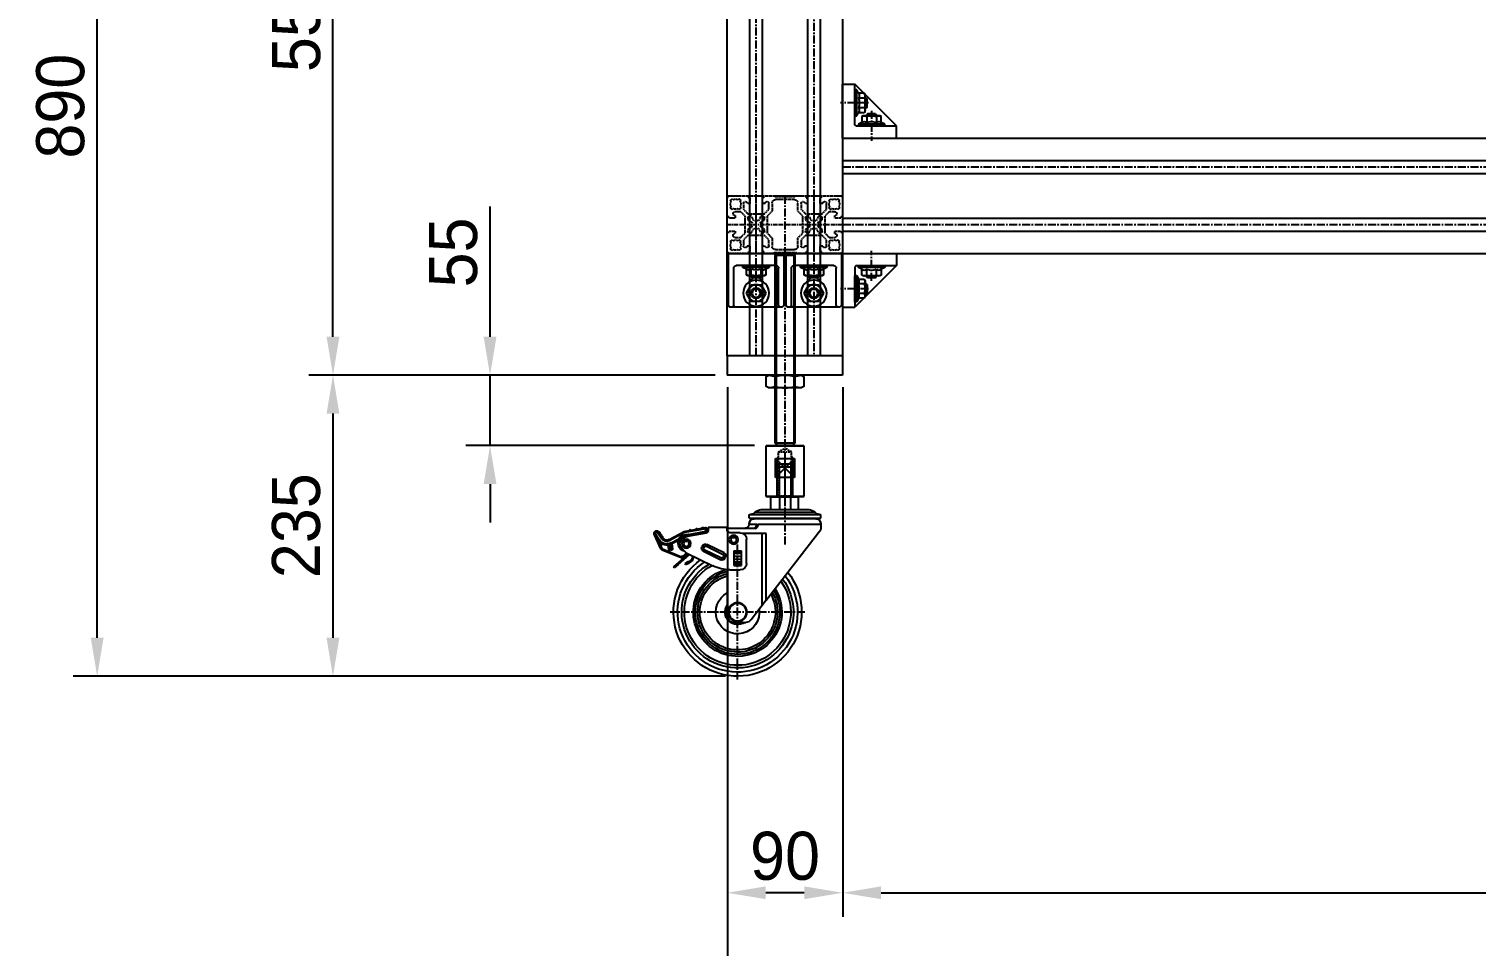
# Model space of a CAD drawing. Header units: inches. Extents: x 0 to 77285, y -118 to 40065.
# Drawn here: x 65602 to 66731, y 20506 to 21222 of the extents above; entities that cross this region are included whole.
import ezdxf

# ---------------------------------------------------------------- set-up
doc = ezdxf.new("R2010")
doc.units = ezdxf.units.IN
doc.header["$LTSCALE"] = 5
doc.header["$MEASUREMENT"] = 0
doc.linetypes.add('CENTER', pattern=[2, 1.25, -0.25, 0.25, -0.25])
doc.linetypes.add('HIDDEN', pattern=[0.375, 0.25, -0.125])
for name, color, linetype in [('11', 1, 'CENTER'), ('22', 2, 'HIDDEN'), ('44', 4, 'Continuous'), ('A', 8, 'Continuous'), ('T', 3, 'Continuous')]:
    doc.layers.add(name, color=color, linetype=linetype)
doc.styles.add('SCI', font='')
doc.styles.get('SCI').set_extended_font_data('Gulim')
doc.dimstyles.new('S', dxfattribs={"dimscale": 100, "dimtxt": 2.5, "dimasz": 2, "dimexe": 1.25, "dimexo": 0.625, "dimgap": -0.625, "dimtad": 1, "dimdec": 8, "dimtxsty": 'SCI', "dimcen": 2.5, "dimclrd": 1, "dimclre": 1, "dimclrt": 7, "dimadec": 8, "dimazin": 2, "dimtfac": 1, "dimtdec": 8, "dimtmove": 0, "dimatfit": 3, "dimfxl": 1, "dimarcsym": 0})
doc.dimstyles.new('SCH', dxfattribs={"dimtxt": 2.5, "dimasz": 2, "dimexe": 1.25, "dimexo": 0.625, "dimtad": 1, "dimdec": 8, "dimtxsty": 'SCI', "dimcen": 2.5, "dimclrd": 4, "dimclre": 4, "dimclrt": 7, "dimadec": 8, "dimazin": 2, "dimtfac": 1, "dimtdec": 8, "dimtmove": 0, "dimatfit": 3, "dimfxl": 1, "dimarcsym": 0})

# ---------------------------------------------------------------- blocks, each defined once
blk = doc.blocks.new('A$C47db6cef')
at = {"ltscale": 0.506191}
for p, q in [((0, 43), (0, 28.5)), ((16.5, 45), (2, 45)), ((3.1, 40.5), (2.3, 41.3)), ((2.3, 35.7), (3.1, 36.5)), ((3.7, 42.7), (4.5, 41.9)), ((4.5, 35.1), (3.7, 34.3)), ((8.5, 41.9), (9.3, 42.7)), ((9.3, 34.3), (8.5, 35.1)), ((10.7, 41.3), (9.9, 40.5)), ((9.9, 36.5), (10.7, 35.7)), ((12.5, 34.5), (12.5, 39)), ((16, 31), (12.5, 34.5)), ((15.5, 39), (17.5, 39)), ((16.5, 43.5), (16.5, 45)), ((28.5, 45), (16.5, 45)), ((17.5, 43.5), (16.5, 43.5)), ((17.5, 39), (17.5, 43.5)), ((27.5, 43.5), (27.5, 39)), ((28.5, 43.5), (27.5, 43.5)), ((27.5, 39), (29.5, 39)), ((28.5, 45), (28.5, 43.5)), ((36.5, 45), (28.5, 45)), ((32.5, 34.5), (29, 31)), ((32.5, 39), (32.5, 34.5)), ((35, 33), (35, 39.5)), ((37, 44.5), (36.5, 45)), ((44.7, 44.5), (37, 44.5)), ((37.5, 42), (52.5, 42)), ((45, 44.2), (44.7, 44.5)), ((45.3, 44.5), (45, 44.2)), ((53, 44.5), (45.3, 44.5)), ((53.5, 45), (53, 44.5)), ((61.5, 45), (53.5, 45)), ((55, 39.5), (55, 33)), ((57.5, 34.5), (57.5, 39)), ((61, 31), (57.5, 34.5)), ((60.5, 39), (62.5, 39)), ((61.5, 43.5), (61.5, 45)), ((73.5, 45), (61.5, 45)), ((62.5, 43.5), (61.5, 43.5)), ((62.5, 39), (62.5, 43.5)), ((72.5, 43.5), (72.5, 39)), ((73.5, 43.5), (72.5, 43.5)), ((72.5, 39), (74.5, 39)), ((73.5, 45), (73.5, 43.5)), ((88, 45), (73.5, 45)), ((77.5, 34.5), (74, 31)), ((77.5, 39), (77.5, 34.5)), ((80.1, 40.5), (79.3, 41.3)), ((79.3, 35.7), (80.1, 36.5)), ((80.7, 42.7), (81.5, 41.9)), ((81.5, 35.1), (80.7, 34.3)), ((85.5, 41.9), (86.3, 42.7)), ((86.3, 34.3), (85.5, 35.1)), ((87.7, 41.3), (86.9, 40.5)), ((86.9, 36.5), (87.7, 35.7)), ((90, 28.5), (90, 43)), ((0, 28.5), (1.5, 28.5)), ((0, 28.5), (0, 16.5)), ((1.5, 28.5), (1.5, 27.5)), ((1.5, 27.5), (6, 27.5)), ((6, 32.5), (10.5, 32.5)), ((6, 27.5), (6, 29.5)), ((10.5, 32.5), (14, 29)), ((14, 29), (14, 22.8)), ((14, 22.8), (14.3, 22.5)), ((22.2, 31), (16, 31)), ((16, 26.3), (16, 28)), ((19.5, 24.2), (16, 26.3)), ((17, 29), (18.7, 29)), ((18.7, 29), (20.8, 25.5)), ((22.5, 30.7), (22.2, 31)), ((22.8, 31), (22.5, 30.7)), ((29, 31), (22.8, 31)), ((24.2, 25.5), (26.3, 29)), ((29, 26.3), (25.5, 24.2)), ((26.3, 29), (28, 29)), ((29, 28), (29, 26.3)), ((31, 29), (35, 33)), ((31, 16), (31, 29)), ((55, 33), (59, 29)), ((59, 29), (59, 16)), ((67.2, 31), (61, 31)), ((61, 26.3), (61, 28)), ((64.5, 24.2), (61, 26.3)), ((62, 29), (63.7, 29)), ((63.7, 29), (65.8, 25.5)), ((67.5, 30.7), (67.2, 31)), ((67.8, 31), (67.5, 30.7)), ((74, 31), (67.8, 31)), ((69.2, 25.5), (71.3, 29)), ((74, 26.3), (70.5, 24.2)), ((71.3, 29), (73, 29)), ((74, 28), (74, 26.3)), ((75.7, 22.5), (76, 22.8)), ((76, 29), (79.5, 32.5)), ((76, 22.8), (76, 29)), ((79.5, 32.5), (84, 32.5)), ((84, 29.5), (84, 27.5)), ((84, 27.5), (88.5, 27.5)), ((88.5, 28.5), (90, 28.5)), ((88.5, 27.5), (88.5, 28.5)), ((90, 16.5), (90, 28.5)), ((0, 16.5), (0, 2)), ((1.5, 16.5), (0, 16.5)), ((1.5, 17.5), (1.5, 16.5)), ((6, 17.5), (1.5, 17.5)), ((6, 15.5), (6, 17.5)), ((10.5, 12.5), (6, 12.5)), ((14, 16), (10.5, 12.5)), ((12.5, 10.5), (16, 14)), ((14.3, 22.5), (14, 22.2)), ((14, 22.2), (14, 16)), ((16, 18.7), (19.5, 20.8)), ((16, 17), (16, 18.7)), ((16, 14), (22.2, 14)), ((18.7, 16), (17, 16)), ((20.8, 19.5), (18.7, 16)), ((22.2, 14), (22.5, 14.3)), ((22.5, 14.3), (22.8, 14)), ((22.8, 14), (29, 14)), ((26.3, 16), (24.2, 19.5)), ((25.5, 20.8), (29, 18.7)), ((28, 16), (26.3, 16)), ((29, 18.7), (29, 17)), ((29, 14), (32.5, 10.5)), ((35, 12), (31, 16)), ((35, 5.5), (35, 12)), ((59, 16), (55, 12)), ((55, 12), (55, 5.5)), ((57.5, 10.5), (61, 14)), ((61, 18.7), (64.5, 20.8)), ((61, 17), (61, 18.7)), ((61, 14), (67.2, 14)), ((63.7, 16), (62, 16)), ((65.8, 19.5), (63.7, 16)), ((67.2, 14), (67.5, 14.3)), ((67.5, 14.3), (67.8, 14)), ((67.8, 14), (74, 14)), ((71.3, 16), (69.2, 19.5)), ((70.5, 20.8), (74, 18.7)), ((73, 16), (71.3, 16)), ((74, 18.7), (74, 17)), ((74, 14), (77.5, 10.5)), ((76, 22.2), (75.7, 22.5)), ((76, 16), (76, 22.2)), ((79.5, 12.5), (76, 16)), ((84, 12.5), (79.5, 12.5)), ((84, 17.5), (84, 15.5)), ((88.5, 17.5), (84, 17.5)), ((88.5, 16.5), (88.5, 17.5)), ((90, 16.5), (88.5, 16.5)), ((90, 2), (90, 16.5)), ((2, 0), (16.5, 0)), ((3.1, 8.5), (2.3, 9.3)), ((2.3, 3.7), (3.1, 4.5)), ((3.7, 10.7), (4.5, 9.9)), ((4.5, 3.1), (3.7, 2.3)), ((8.5, 9.9), (9.3, 10.7)), ((9.3, 2.3), (8.5, 3.1)), ((10.7, 9.3), (9.9, 8.5)), ((9.9, 4.5), (10.7, 3.7)), ((12.5, 6), (12.5, 10.5)), ((17.5, 6), (15.5, 6)), ((16.5, 1.5), (17.5, 1.5)), ((16.5, 0), (16.5, 1.5)), ((16.5, 0), (28.5, 0)), ((17.5, 1.5), (17.5, 6)), ((27.5, 6), (27.5, 1.5)), ((29.5, 6), (27.5, 6)), ((27.5, 1.5), (28.5, 1.5)), ((28.5, 1.5), (28.5, 0)), ((28.5, 0), (35.5, 0)), ((32.5, 10.5), (32.5, 6)), ((35.5, 0), (36, 0.5)), ((36, 0.5), (44.7, 0.5)), ((52.5, 3), (37.5, 3)), ((44.7, 0.5), (45, 0.8)), ((45, 0.8), (45.3, 0.5)), ((45.3, 0.5), (54, 0.5)), ((54, 0.5), (54.5, 0)), ((57.5, 6), (57.5, 10.5)), ((62.5, 6), (60.5, 6)), ((61.5, 1.5), (62.5, 1.5)), ((61.5, 0), (61.5, 1.5)), ((62.5, 1.5), (62.5, 6)), ((72.5, 6), (72.5, 1.5)), ((74.5, 6), (72.5, 6)), ((72.5, 1.5), (73.5, 1.5)), ((73.5, 1.5), (73.5, 0)), ((77.5, 10.5), (77.5, 6)), ((80.1, 8.5), (79.3, 9.3)), ((79.3, 3.7), (80.1, 4.5)), ((80.7, 10.7), (81.5, 9.9)), ((81.5, 3.1), (80.7, 2.3)), ((85.5, 9.9), (86.3, 10.7)), ((86.3, 2.3), (85.5, 3.1)), ((87.7, 9.3), (86.9, 8.5)), ((86.9, 4.5), (87.7, 3.7))]:
    blk.add_line(p, q, dxfattribs=at)
for p, q in [((54.5, 0), (61.5, 0)), ((61.5, 0), (73.5, 0)), ((73.5, 0), (88, 0))]:
    blk.add_line(p, q)
for centre, radius, start, end in [((2, 43), 2, 90, 180), ((6.5, 38.5), 5, 123.463, 146.537), ((6.5, 38.5), 5, 213.463, 236.537), ((6.5, 38.5), 4, 149.4775, 210.5225), ((6.5, 38.5), 4, 59.4775, 120.5225), ((6.5, 38.5), 4, 239.4775, 300.5225), ((6.5, 38.5), 5, 33.463, 56.537), ((6.5, 38.5), 5, 303.463, 326.537), ((6.5, 38.5), 4, 329.4775, 30.5225), ((14, 39), 1.5, 0, 180), ((31, 39), 1.5, 0, 180), ((37.5, 39.5), 2.5, 90, 180), ((52.5, 39.5), 2.5, 0, 90), ((59, 39), 1.5, 0, 180), ((76, 39), 1.5, 0, 180), ((83.5, 38.5), 5, 123.463, 146.537), ((83.5, 38.5), 5, 213.463, 236.537), ((83.5, 38.5), 4, 149.4775, 210.5225), ((83.5, 38.5), 4, 59.4775, 120.5225), ((83.5, 38.5), 4, 239.4775, 300.5225), ((83.5, 38.5), 5, 33.463, 56.537), ((83.5, 38.5), 5, 303.463, 326.537), ((83.5, 38.5), 4, 329.4775, 30.5225), ((88, 43), 2, 0, 90), ((6, 31), 1.5, 90, 270), ((17, 28), 1, 90, 180), ((22.5, 22.5), 3.5, 150, 210), ((22.5, 22.5), 3.5, 60, 120), ((22.5, 22.5), 3.5, 330, 30), ((28, 28), 1, 0, 90), ((62, 28), 1, 90, 180), ((67.5, 22.5), 3.5, 150, 210), ((67.5, 22.5), 3.5, 60, 120), ((67.5, 22.5), 3.5, 330, 30), ((73, 28), 1, 0, 90), ((84, 31), 1.5, 270, 90), ((6, 14), 1.5, 90, 270), ((17, 17), 1, 180, 270), ((22.5, 22.5), 3.5, 240, 300), ((28, 17), 1, 270, 0), ((62, 17), 1, 180, 270), ((67.5, 22.5), 3.5, 240, 300), ((73, 17), 1, 270, 0), ((84, 14), 1.5, 270, 90), ((2, 2), 2, 180, 270), ((6.5, 6.5), 5, 123.463, 146.537), ((6.5, 6.5), 5, 213.463, 236.537), ((6.5, 6.5), 4, 149.4775, 210.5225), ((6.5, 6.5), 4, 59.4775, 120.5225), ((6.5, 6.5), 4, 239.4775, 300.5225), ((6.5, 6.5), 5, 33.463, 56.537), ((6.5, 6.5), 5, 303.463, 326.537), ((6.5, 6.5), 4, 329.4775, 30.5225), ((14, 6), 1.5, 180, 0), ((31, 6), 1.5, 180, 0), ((37.5, 5.5), 2.5, 180, 270), ((52.5, 5.5), 2.5, 270, 0), ((59, 6), 1.5, 180, 0), ((76, 6), 1.5, 180, 0), ((83.5, 6.5), 5, 123.463, 146.537), ((83.5, 6.5), 5, 213.463, 236.537), ((83.5, 6.5), 4, 149.4775, 210.5225), ((83.5, 6.5), 4, 59.4775, 120.5225), ((83.5, 6.5), 4, 239.4775, 300.5225), ((83.5, 6.5), 5, 33.463, 56.537), ((83.5, 6.5), 5, 303.463, 326.537), ((83.5, 6.5), 4, 329.4775, 30.5225), ((88, 2), 2, 270, 0)]:
    blk.add_arc(centre, radius, start, end, dxfattribs=at)
at = {"layer": '11', "ltscale": 0.506191}
for p, q in [((22.5, 45), (22.5, 0)), ((67.5, 0), (67.5, 45)), ((90, 22.5), (0, 22.5))]:
    blk.add_line(p, q, dxfattribs=at)
at = {"layer": '11'}
blk.add_line((45, 45), (45, 0), dxfattribs=at)
at = {"layer": 'A', "ltscale": 0.506191}
for p, q in [((0, 45), (0, 43)), ((2, 45), (0, 45)), ((53.5, 45), (36.5, 45)), ((90, 45), (88, 45)), ((90, 43), (90, 45)), ((0, 2), (0, 0)), ((0, 0), (2, 0)), ((35.5, 0), (54.5, 0)), ((90, 0), (90, 2))]:
    blk.add_line(p, q, dxfattribs=at)
at = {"layer": 'A'}
blk.add_line((88, 0), (90, 0), dxfattribs=at)
blk = doc.blocks.new('A$C632A6005')
for p, q in [((-21.5, 0), (-21.5, -40)), ((21.5, 0), (-21.5, 0)), ((-15.5, -9.5), (15.5, -9.5)), ((10.3, -9.5), (-10.2, -9.5)), ((-10.2, -9.5), (-10.2, -11)), ((-10.2, -11), (10.3, -11)), ((-10.2, -11), (-7.5, -12.3)), ((7.5, -12.3), (10.3, -11)), ((10.3, -11), (10.3, -9.5)), ((21.5, -40.1), (21.5, 0)), ((-17.5, -40), (-17.5, -11.5)), ((-7.5, -12.3), (-7.5, -16.9)), ((-7.5, -16.9), (-6.4, -17.5)), ((-6.4, -17.5), (6.4, -17.5)), ((-4, -18.2), (-4, -17.5)), ((-4, -18.2), (4, -18.2)), ((-3.2, -19), (-4, -18.2)), ((-3.8, -16.9), (-3.8, -12.3)), ((-3.2, -19), (3.2, -19)), ((3.2, -19), (4, -18.2)), ((3.8, -16.9), (3.8, -12.3)), ((4, -18.2), (4, -17.5)), ((6.4, -17.5), (7.5, -16.9)), ((7.5, -16.9), (7.5, -12.3)), ((17.5, -40), (17.5, -11.5)), ((-3.8, -24.5), (-7.5, -31)), ((-7.5, -31), (-3.8, -37.5)), ((3.8, -24.5), (-3.8, -24.5)), ((7.5, -31), (3.8, -24.5)), ((3.8, -37.5), (7.5, -31)), ((-19.5, -42), (19.6, -42)), ((-3.8, -37.5), (3.8, -37.5))]:
    blk.add_line(p, q)
for radius in [10.2, 6.5, 4, 3.2]:
    blk.add_circle((0, -31), radius)
for centre, radius, start, end in [((-15.5, -11.5), 2, 90, 180), ((15.5, -11.5), 2, 0, 90), ((-5.6, -9.9), 3.06, 232.1211, 307.8789), ((-5.6, -14.4), 3.06, 232.1211, 307.8789), ((0, -22.5), 4.1, 121.3886, 166.7272), ((0, -1.7), 11.3, 250.5288, 289.4712), ((0, -6.2), 11.3, 250.5288, 289.4712), ((0, -22.5), 4.1, 13.2728, 58.6114), ((5.6, -9.9), 3.06, 232.1211, 307.8789), ((5.6, -14.4), 3.06, 232.1211, 307.8789), ((-19.5, -40), 2, 180, 270), ((-19.5, -40), 2, 270, 0), ((19.5, -40), 2, 180, 270), ((19.6, -40.1), 1.9, 270, 0)]:
    blk.add_arc(centre, radius, start, end)
blk = doc.blocks.new('af!@$!2^^&&@$aD읾ㅇㄹA$C5BB358B1')
for p, q in [((1.7, 42), (43.7, 42)), ((1.7, 42), (1.7, 0)), ((43.7, 42), (43.7, 32.5)), ((12.2, 32.5), (11.2, 31.5)), ((43.7, 32.5), (11.2, 0)), ((11.2, 31.5), (11.2, 0)), ((11.2, 24.7), (12.7, 24.7)), ((11.2, 4), (11.2, 24.5)), ((12.2, 32.5), (43.7, 32.5)), ((12.7, 24.7), (12.7, 4.2)), ((12.7, 24.7), (14, 22)), ((14, 32.5), (34.5, 32.5)), ((14, 31), (14, 32.5)), ((34.5, 31), (14, 31)), ((16.7, 29.7), (14, 31)), ((16.7, 25.1), (16.7, 29.7)), ((17.8, 24.5), (16.7, 25.1)), ((30.7, 24.5), (17.8, 24.5)), ((20.2, 23.8), (20.2, 24.5)), ((28.2, 23.8), (20.2, 23.8)), ((21, 23), (20.2, 23.8)), ((20.5, 25.1), (20.5, 29.7)), ((27.4, 23), (21, 23)), ((27.4, 23), (28.2, 23.8)), ((28, 25.1), (28, 29.7)), ((28.2, 23.8), (28.2, 24.5)), ((31.7, 25.1), (30.7, 24.5)), ((34.5, 31), (31.7, 29.7)), ((31.7, 29.7), (31.7, 25.1)), ((34.5, 32.5), (34.5, 31)), ((14, 22), (18.6, 22)), ((18.6, 18.3), (14, 18.3)), ((18.6, 22), (19.2, 20.9)), ((19.2, 20.9), (19.2, 8.1)), ((19.9, 18.5), (19.2, 18.5)), ((19.9, 18.5), (19.9, 10.5)), ((20.7, 17.7), (19.9, 18.5)), ((20.7, 11.3), (19.9, 10.5)), ((20.7, 17.7), (20.7, 11.3)), ((12.7, 4.2), (11.2, 4.2)), ((14, 7), (12.7, 4.2)), ((18.6, 10.7), (14, 10.7)), ((18.6, 7), (14, 7)), ((19.2, 8.1), (18.6, 7)), ((19.9, 10.5), (19.2, 10.5)), ((1.7, 0), (11.2, 0))]:
    blk.add_line(p, q)
for centre, radius, start, end in [((18.6, 32.1), 3.06, 232.1211, 307.8789), ((18.6, 27.6), 3.06, 232.1211, 307.8789), ((24.2, 40.3), 11.3, 250.5288, 289.4712), ((24.2, 35.8), 11.3, 250.5288, 289.4712), ((29.9, 32.1), 3.06, 232.1211, 307.8789), ((29.9, 27.6), 3.06, 232.1211, 307.8789), ((11.6, 20.1), 3.06, 322.1211, 37.8789), ((3.4, 14.5), 11.3, 340.5288, 19.4712), ((16.2, 20.1), 3.06, 322.1211, 37.8789), ((8, 14.5), 11.3, 340.5288, 19.4712), ((11.6, 8.9), 3.06, 322.1211, 37.8789), ((16.2, 8.9), 3.06, 322.1211, 37.8789)]:
    blk.add_arc(centre, radius, start, end)
at = {"layer": '11'}
for p, q in [((24.2, 20.7), (24.2, 44)), ((21.8, 14.5), (0, 14.5))]:
    blk.add_line(p, q, dxfattribs=at)
blk = doc.blocks.new('ZA$Caa0ef99bZ')
for p, q in [((0.5, 15), (0, 14.5)), ((0, -14.5), (0, 14.5)), ((39.5, 15), (0.5, 15)), ((0.5, 15), (0.5, -15)), ((40, 14.5), (39.5, 15)), ((39.5, -15), (39.5, 15)), ((40, 14.5), (40, -14.5)), ((15, 7.5), (30, 7.5)), ((15, -7.5), (15, 7.5)), ((30, 7.5), (30, -7.5)), ((42, 7), (40, 7)), ((188.3, 8), (42, 8)), ((42, -8), (42, 8)), ((42, 8), (42, -8)), ((190, 7), (188.3, 8)), ((190, 7), (190, -7)), ((30, -7.5), (15, -7.5)), ((40, -7), (42, -7)), ((42, -8), (188.3, -8)), ((188.3, -8), (190, -7)), ((0, -14.5), (0.5, -15)), ((0.5, -15), (39.5, -15)), ((39.5, -15), (40, -14.5))]:
    blk.add_line(p, q)
at = {"layer": '11'}
blk.add_line((195, 0), (-5, 0), dxfattribs=at)
at = {"layer": '22'}
for p, q in [((0, 6), (0.9, 5.1)), ((0.9, 5.1), (35.1, 5.1)), ((0.9, 5.1), (0.9, -5.1)), ((35.1, 5.1), (38, 0)), ((35.1, 5.1), (35.1, -5.1)), ((35.1, -5.1), (38, 0)), ((0, -6), (0.9, -5.1)), ((0.9, -5.1), (35.1, -5.1))]:
    blk.add_line(p, q, dxfattribs=at)
at = {"layer": 'A'}
for p, q in [((15, 7.5), (30, -7.5)), ((30, 7.5), (15, -7.5))]:
    blk.add_line(p, q, dxfattribs=at)
at = {"layer": 'T'}
for p, q in [((0, 6), (30, 6)), ((30, 6), (31.6, 5.1)), ((30, 6), (30, -6)), ((190, 6.9), (42, 6.9)), ((188.3, -8), (188.3, 8)), ((0, -6), (30, -6)), ((30, -6), (31.6, -5.1)), ((190, -6.9), (42, -6.9))]:
    blk.add_line(p, q, dxfattribs=at)
blk = doc.blocks.new('ZA$C307C2782Z')
for p, q in [((7.3, 1.1), (7.3, 8.9)), ((21.9, 1.1), (21.9, 8.9))]:
    blk.add_line(p, q)
blk.add_lwpolyline([(29.3, 8.9), (29.3, 1.1), (27.3, 0), (2, 0), (0, 1.1), (0, 8.9), (2, 10), (27.3, 10)], close=True)
for points in [[(2, 10), (7.3, 8.9, -0.154701), (21.9, 8.9), (27.3, 10)], [(2, 0), (7.3, 1.1, 0.154701), (21.9, 1.1), (27.3, 0)]]:
    blk.add_lwpolyline(points, format="xyb")
blk = doc.blocks.new('_20220522.18512')
for p, q in [((-44, 118.4), (-46, 116.4)), ((-46, 93), (-46, 116.4)), ((-44, 118.4), (-36, 118.4)), ((-36, 118.4), (-34, 116.4)), ((-34, 93), (-34, 116.4)), ((-29, 93), (-50.6, 93)), ((-50.6, 83), (-50.6, 93)), ((-44.3, 93), (-44.3, 83)), ((-35.7, 93), (-35.7, 83)), ((-29, 83), (-29, 93)), ((-12, 79.3), (-68, 79.3)), ((-68, 76.3), (-68, 79.3)), ((-16.8, 81), (-63.2, 81)), ((-21.3, 83), (-58.7, 83)), ((-12, 76.3), (-12, 79.3)), ((-12, 76.3), (-68, 76.3)), ((-68, 71.3), (-19.1, 71.3)), ((-68, 71.3), (-68, 67.5)), ((-64, 75.8), (-16, 75.8)), ((-17.9, 71.4), (-12, 71.4)), ((5, 68.5), (-15.5, 68.5)), ((5, 69), (20, 69)), ((5, 67), (5, 69)), ((20, 69), (20, 66.7)), ((20.9, 68.2), (20.6, 66.2)), ((20.9, 68.2), (21.9, 68)), ((21.4, 65.1), (21.9, 68)), ((21.9, 68), (22.1, 69)), ((21.9, 68), (38.4, 65.1)), ((38.7, 66), (22.1, 69)), ((-25.4, 12.3), (-68, 67.5)), ((-25.4, 12.3), (-25.4, 64.5)), ((-25.4, 64.5), (-22.3, 64.5)), ((-22.3, 8.3), (-22.3, 64.5)), ((-22.3, 64.5), (-7.2, 64.5)), ((-10, 41), (-10, 60)), ((-5, 65), (3, 65)), ((0, 60.6), (0, 61.1)), ((21.6, 66.1), (20.6, 66.2)), ((21.4, 65.1), (35.2, 62.6)), ((35.4, 63.6), (21.6, 66.1)), ((21.6, 64.7), (34.8, 62.3)), ((22.4, 64.9), (22.3, 64.6)), ((23.3, 64.4), (23.3, 64.7)), ((24.8, 64.5), (24.8, 64.2)), ((25.7, 64), (25.8, 64.3)), ((26.8, 64.1), (26.7, 63.8)), ((27.7, 63.6), (27.8, 63.9)), ((31.9, 63.2), (31.8, 62.9)), ((32.8, 62.7), (32.8, 63)), ((34.8, 62.3), (38.4, 61.3)), ((35.4, 63.6), (35.2, 62.6)), ((35.7, 63.6), (35.9, 62.6)), ((37, 57.6), (37, 58.1)), ((38.7, 66), (38.4, 65.1)), ((38.4, 65.1), (49.8, 58.8)), ((50.3, 59.7), (38.7, 66)), ((42.9, 60.5), (42.1, 59.9)), ((42.8, 59.2), (42.2, 55.6)), ((43.3, 60.1), (42.8, 59.2)), ((42.8, 59.2), (48.4, 56.2)), ((43.2, 55.4), (43.8, 58.7)), ((48.9, 57.1), (43.3, 60.1)), ((48.9, 57.1), (48.4, 56.2)), ((50.3, 59.7), (49.8, 58.8)), ((55.6, 61.9), (55.4, 60.8)), ((58.5, 65.5), (55.6, 61)), ((56.1, 61.8), (55.6, 61.9)), ((55.6, 61), (56.4, 60.4)), ((58.5, 58.2), (56, 52.8)), ((56.4, 60.4), (59.4, 64.9)), ((56.7, 63.6), (56.5, 62.4)), ((57.2, 63.5), (56.7, 63.6)), ((56.9, 52.4), (61.9, 63.3)), ((57.8, 65.2), (57.6, 64.1)), ((58.3, 65.2), (57.8, 65.2)), ((61, 63.8), (58.1, 59.3)), ((58.1, 59.3), (58.9, 58.8)), ((59.4, 64.9), (58.5, 65.5)), ((58.9, 58.8), (61.9, 63.3)), ((61, 63.8), (61.9, 63.3)), ((0, 50.9), (-6, 50.9)), ((-6, 39.5), (-6, 50.9)), ((-6, 50.5), (0, 50.5)), ((-6, 49.3), (0, 49.3)), ((-6, 48.9), (0, 48.9)), ((0, 50.9), (0, 39.5)), ((6.4, 45.9), (7.9, 46.6)), ((6.9, 45), (6.4, 45.9)), ((8.3, 45.7), (6.9, 45)), ((7.6, 49.3), (21, 55.9)), ((7.6, 49.3), (8.3, 47.8)), ((8.3, 45.7), (7.9, 46.6)), ((8.3, 47.8), (21.7, 54.5)), ((23, 51.9), (9.5, 45.3)), ((9.5, 45.3), (10.2, 43.9)), ((23.7, 50.5), (10.2, 43.9)), ((36.5, 49), (16.3, 39.1)), ((21, 55.9), (21.7, 54.5)), ((24.4, 54.8), (22.9, 54)), ((22.9, 54), (23.4, 53.1)), ((23, 51.9), (23.7, 50.5)), ((23.4, 53.1), (24.8, 53.9)), ((24.4, 54.8), (24.8, 53.9)), ((31.8, 44.3), (31, 46.3)), ((31.9, 46.8), (32.7, 44.6)), ((43.4, 40.2), (34.4, 48)), ((35.4, 48.5), (47.1, 38.4)), ((35.8, 48.6), (39.1, 45.8)), ((39.7, 46.5), (36.7, 49.1)), ((40.7, 53.2), (38, 50.2)), ((38.3, 50.4), (38.3, 50.4)), ((39.1, 45.8), (39.7, 46.5)), ((55.5, 52.3), (40.8, 46.3)), ((41.1, 45.4), (40.8, 46.3)), ((41.1, 45.4), (55.9, 51.4)), ((42.2, 55.6), (43.2, 55.4)), ((48.4, 56.2), (47.7, 52.5)), ((48.7, 52.2), (48.5, 51.4)), ((48.5, 51.4), (49.5, 51.2)), ((48.7, 52.2), (49.3, 55.8)), ((49.7, 52), (48.7, 52.2)), ((49.5, 51.2), (49.7, 52)), ((50.3, 55.4), (49.7, 52)), ((50.7, 52), (51.3, 55.3)), ((55.5, 52.3), (55.9, 51.4)), ((56, 52.8), (56.9, 52.4)), ((-6, 42.1), (0, 42.1)), ((0, 41.7), (-6, 41.7)), ((-6, 40.1), (0, 40.1)), ((0, 39.5), (-6, 39.5)), ((3, 36), (-5, 36)), ((5, 36.1), (5, 0)), ((34.6, 41.6), (32.8, 42.8)), ((33.4, 43.6), (35.1, 42.4)), ((35.7, 40.9), (35.1, 41.3)), ((35.5, 42.2), (36.2, 41.9)), ((36.2, 41.9), (35.7, 40.9)), ((37.6, 40.1), (35.7, 40.9)), ((36.2, 41.9), (38, 41)), ((37.6, 40.1), (38, 41)), ((43.4, 40.2), (44, 41)), ((43.4, 40.2), (46.4, 37.6)), ((46.4, 37.6), (47.1, 38.4)), ((-25.4, 12.3), (-13.5, -3.1)), ((0, -5), (-9.5, -5))]:
    blk.add_line(p, q)
for centre, radius in [((0, 59.5), 3.5), ((0, 59.5), 2.22), ((37, 56.5), 3.5), ((37, 56.5), 2.22), ((-3, 3), 7.3), ((-3, 3), 6.85)]:
    blk.add_circle(centre, radius)
for centre, radius, start, end in [((-66.9, 84.3), 5, 270, 318.411), ((-58.7, 77), 6, 90, 138.411), ((-21.3, 77), 6, 41.589, 90), ((-13.1, 84.3), 5, 221.589, 270), ((-64, 71.8), 4, 90, 180), ((-64, 71.3), 4, 157.9757, 180), ((-49.7, 80), 5, 227.7314, 237.1401), ((-30.3, 80), 5, 302.8599, 312.2686), ((-17.8, 64.1), 7.34, 90.3407, 100.127), ((-15.5, 59.5), 8.97, 90.3029, 99.1623), ((-16, 71.8), 4, 0, 90), ((-16, 71.3), 4, 1.6372, 22.0243), ((-9, 71.5), 3, 181.6372, 270), ((21.9, 68), 1, 79.7721, 169.7721), ((24.1, 68.7), 0.5, 349.7721, 169.7721), ((29, 67.8), 0.5, 349.7721, 169.7721), ((-5, 60), 5, 90, 180), ((3, 67), 2, 270, 306.8699), ((3, 67), 2, 306.8723, 359.9976), ((22, 66.7), 2, 180.0029, 219.8187), ((22, 66.7), 2, 219.8217, 259.7721), ((21.6, 66.1), 1, 169.7721, 259.7721), ((33.9, 66.9), 0.5, 349.7721, 169.7721), ((35.5, 64.6), 2, 259.7721, 280.6565), ((35.5, 64.6), 1, 259.7721, 280.6565), ((37, 56.7), 7, 32.4363, 100.6565), ((37, 56.7), 6, 32.4363, 100.6565), ((37, 56.5), 5, 318.1897, 73.9625), ((43.8, 61), 2, 212.4363, 241.3913), ((43.8, 61), 1, 212.4363, 241.3913), ((52.2, 63.2), 8, 241.3913, 326.3913), ((52.2, 63.2), 7, 241.3913, 326.3913), ((52.2, 63.2), 5, 241.3913, 326.3913), ((52.2, 63.2), 4, 241.3913, 326.3913), ((56.1, 61.8), 0.5, 56.3913, 169.7721), ((57.2, 63.5), 0.5, 56.3913, 169.7721), ((58.3, 65.2), 0.5, 55.9421, 169.7721), ((60.2, 64.4), 2, 326.3913, 146.3913), ((60.2, 64.4), 1, 326.3913, 146.3913), ((-3, 3), 46.8, 86.3214, 93.6786), ((-3, 3), 43.6, 86.0556, 93.9444), ((8.7, 47), 2.5, 116.1406, 206.1406), ((8.7, 47), 0.9, 116.1406, 206.1406), ((9.1, 46.1), 0.9, 206.1406, 296.1406), ((22.1, 53.6), 2.5, 26.1406, 116.1406), ((22.1, 53.6), 0.9, 26.1406, 116.1406), ((22.6, 52.8), 0.9, 296.1406, 26.1406), ((22.6, 52.8), 2.5, 296.1406, 26.1406), ((34.3, 53.5), 5, 296.1406, 318.1897), ((37.7, 53.3), 3, 280.8138, 281.7922), ((37, 56.5), 6.25, 281.7922, 349.7721), ((40.4, 47.3), 2, 228.8932, 292.1311), ((37, 56.5), 5.25, 300.4369, 349.7721), ((40.4, 47.3), 1, 228.8932, 292.1311), ((48.7, 52.4), 1, 169.7721, 259.7721), ((49.7, 52.2), 1, 259.7721, 349.7721), ((55.1, 53.3), 1, 292.1311, 335.4349), ((55.1, 53.3), 2, 292.1311, 335.4349), ((-3, 3), 50, 141.5849, 54.6936), ((-3, 3), 46.8, 142.5703, 56.8786), ((-3, 3), 43.6, 143.6717, 59.3688), ((-3, 3), 41.5, 144.5092, 61.3011), ((-3, 3), 34.5, 148.0604, 74.1724), ((-3, 3), 33, 149.0309, 75.9703), ((-5, 41), 5, 180, 270), ((-3, 3), 41.5, 85.8545, 94.1455), ((3, 66), 30, 270, 296.1406), ((9.1, 46.1), 2.5, 206.1406, 296.1406), ((34.6, 45.2), 3, 199.2195, 234.1311), ((34.6, 45.2), 2, 199.2195, 234.1311), ((36.3, 44), 3, 234.1311, 245.1311), ((36.3, 44), 2, 234.1311, 245.1311), ((-3, 3), 31.2, 150.2904, 75.1672), ((-3, 3), 29.5, 151.75, 74.2419), ((-3, 3), 17, 172.6457, 61.9275), ((-3, 3), 9.7, 235.5624, 34.4376), ((-3, 3), 9.5, 237.3631, 32.6369), ((0, 0), 5, 270, 0), ((-3, 3), 9, 329.3041, 27.266), ((-9.5, 0), 5, 217.683, 270), ((-3, 3), 9, 242.734, 300.6959)]:
    blk.add_arc(centre, radius, start, end)
for centre, start_param, end_param in [((48.7, 52.4), 0, 1.570796), ((49.7, 52.2), 1.570796, 3.141593)]:
    blk.add_ellipse(centre, major_axis=(-0.984, 0.178), ratio=0.173648, start_param=start_param, end_param=end_param)
for points, weights in [([(-16.9, 68.4), (-18.1, 68.6), (-18.9, 69.8), (-19.1, 71.3)], [1, 0.84065319957, 0.84065319957, 1]), ([(-15.5, 68.5), (-16.9, 68.5), (-17.8, 69.7), (-17.9, 71.4)], [1, 0.811424777067, 0.811424777067, 1])]:
    blk.add_rational_spline(points, weights, degree=3)
at = {"layer": '11'}
for p, q in [((-40, 122.1), (-40, 55.6)), ((-3, -49.5), (-3, 55.8)), ((-55.5, 3), (49.5, 3))]:
    blk.add_line(p, q, dxfattribs=at)
at = {"layer": 'T'}
for p, q in [((-34, 116.4), (-46, 116.4)), ((-44.6, 117.8), (-44.6, 93)), ((-35.4, 117.8), (-35.4, 93))]:
    blk.add_line(p, q, dxfattribs=at)
blk = doc.blocks.new('A$Cf1812530')
for p, q in [((-90, 0), (0, 0)), ((-90, 0), (-90, -15)), ((0, 0), (0, -15)), ((-90, -15), (0, -15))]:
    blk.add_line(p, q)
blk = doc.blocks.new('A$C57ff1916')
for p, q in [((-2130, -540), (-2130, 0)), ((-2040, 0), (-2040, -540)), ((-2040, -370), (-90, -370)), ((-2040, -460), (-90, -460)), ((-2040, -540), (-2130, -540))]:
    blk.add_line(p, q)
at = {"layer": '11'}
for p, q in [((-2107.5, -540), (-2107.5, 0)), ((-2062.5, 0), (-2062.5, -540)), ((-2040, -392.5), (-90, -392.5)), ((-2040, -437.5), (-90, -437.5))]:
    blk.add_line(p, q, dxfattribs=at)
at = {"layer": 'A'}
for p, q in [((-2112.5, -540), (-2112.5, 0)), ((-2102.5, -540), (-2102.5, 0)), ((-2067.5, 0), (-2067.5, -540)), ((-2057.5, 0), (-2057.5, -540)), ((-2040, -387.5), (-90, -387.5)), ((-2040, -397.5), (-90, -397.5)), ((-2040, -432.5), (-90, -432.5)), ((-2040, -442.5), (-90, -442.5))]:
    blk.add_line(p, q, dxfattribs=at)
at = {"rotation": 90}
blk.add_blockref('ZA$Caa0ef99bZ', (-2085, -650), dxfattribs=at)
at = {"xscale": -1}
blk.add_blockref('A$Cf1812530', (-2130, -540), dxfattribs=at)
at = {"layer": '22', "xscale": -1}
blk.add_blockref('A$C47db6cef', (-2040, -460), dxfattribs=at)
at = {"layer": '44', "extrusion": (0, 0, -1), "zscale": -1, "rotation": 180}
blk.add_blockref('af!@$!2^^&&@$aD읾ㅇㄹA$C5BB358B1', (2041.7, -328), dxfattribs=at)
at = {"layer": '44', "xscale": -1}
for name, p in [('A$C632A6005', (-2107.5, -460)), ('A$C632A6005', (-2062.5, -460)), ('_20220522.18512', (-2125, -743))]:
    blk.add_blockref(name, p, dxfattribs=at)
at = {"layer": '44', "extrusion": (0, 0, -1), "xscale": -1, "zscale": -1}
for name, p in [('af!@$!2^^&&@$aD읾ㅇㄹA$C5BB358B1', (2041.7, -502)), ('ZA$C307C2782Z', (2099.6, -565))]:
    blk.add_blockref(name, p, dxfattribs=at)
blk = doc.blocks.new('*D696')
at = {"color": 1, "lineweight": -2, "transparency": 16777216}
for p, q in [((66236.7, 20942.2), (66236.7, 20528.8)), ((68186.7, 20942.2), (68186.7, 20528.8)), ((67274.6, 20614.2), (67148.7, 20614.2)), ((67148.7, 20614.2), (67148.7, 20556.9)), ((67274.6, 20556.9), (67274.6, 20614.2)), ((67148.7, 20556.9), (67274.6, 20556.9)), ((66266.7, 20547.5), (68156.7, 20547.5))]:
    blk.add_line(p, q, dxfattribs=at)
at = {"color": 1, "transparency": 16777216}
for points in [[(66266.7, 20552.5), (66266.7, 20542.5), (66236.7, 20547.5)], [(68156.7, 20552.5), (68156.7, 20542.5), (68186.7, 20547.5)]]:
    blk.add_solid(points, dxfattribs=at)
at = {"layer": 'Defpoints', "color": 0, "transparency": 16777216}
for p in [(66236.7, 20951.5), (68186.7, 20951.5), (68186.7, 20547.5)]:
    blk.add_point(p, dxfattribs=at)
at = {"color": 7, "transparency": 16777216, "insert": (67211.7, 20585.5), "char_height": 37.5, "attachment_point": 5, "style": 'SCI'}
blk.add_mtext('1950', dxfattribs=at)
blk = doc.blocks.new('*D704')
at = {"color": 4, "lineweight": -2, "transparency": 16777216}
for p, q in [((65977.3, 21606.5), (65636.1, 21606.5)), ((65654.9, 20746.5), (65654.9, 21576.5)), ((66145.3, 20716.5), (65636.1, 20716.5))]:
    blk.add_line(p, q, dxfattribs=at)
at = {"color": 4, "transparency": 16777216}
for points in [[(65649.9, 21576.5), (65659.9, 21576.5), (65654.9, 21606.5)], [(65649.9, 20746.5), (65659.9, 20746.5), (65654.9, 20716.5)]]:
    blk.add_solid(points, dxfattribs=at)
at = {"layer": 'Defpoints', "color": 0, "transparency": 16777216}
for p in [(65654.9, 21606.5), (65986.7, 21606.5), (66154.7, 20716.5)]:
    blk.add_point(p, dxfattribs=at)
at = {"color": 7, "transparency": 16777216, "insert": (65626.3, 21161.5), "char_height": 37.5, "attachment_point": 5, "rotation": 90, "style": 'SCI'}
blk.add_mtext('890', dxfattribs=at)
blk = doc.blocks.new('*D705')
at = {"color": 4, "lineweight": -2, "transparency": 16777216}
for p, q in [((65961.5, 20981.5), (65961.5, 21083.1)), ((66137.3, 20951.5), (65942.7, 20951.5)), ((65961.5, 20896.5), (65961.5, 20951.5)), ((66167.8, 20896.5), (65942.7, 20896.5)), ((65961.5, 20866.5), (65961.5, 20836.5))]:
    blk.add_line(p, q, dxfattribs=at)
at = {"color": 4, "transparency": 16777216}
for points in [[(65956.5, 20981.5), (65966.5, 20981.5), (65961.5, 20951.5)], [(65956.5, 20866.5), (65966.5, 20866.5), (65961.5, 20896.5)]]:
    blk.add_solid(points, dxfattribs=at)
at = {"layer": 'Defpoints', "color": 0, "transparency": 16777216}
for p in [(65961.5, 20951.5), (66146.7, 20951.5), (66177.2, 20896.5)]:
    blk.add_point(p, dxfattribs=at)
at = {"color": 7, "transparency": 16777216, "insert": (65932.9, 21047.3), "char_height": 37.5, "attachment_point": 5, "rotation": 90, "style": 'SCI'}
blk.add_mtext('55', dxfattribs=at)
blk = doc.blocks.new('*D706')
at = {"color": 4, "lineweight": -2, "transparency": 16777216}
for p, q in [((66137.3, 20951.5), (65820.2, 20951.5)), ((65838.9, 20921.5), (65838.9, 20746.5)), ((66145.3, 20716.5), (65820.2, 20716.5))]:
    blk.add_line(p, q, dxfattribs=at)
at = {"color": 4, "transparency": 16777216}
for points in [[(65833.9, 20921.5), (65843.9, 20921.5), (65838.9, 20951.5)], [(65833.9, 20746.5), (65843.9, 20746.5), (65838.9, 20716.5)]]:
    blk.add_solid(points, dxfattribs=at)
at = {"layer": 'Defpoints', "color": 0, "transparency": 16777216}
for p in [(66146.7, 20951.5), (65838.9, 20716.5), (66154.7, 20716.5)]:
    blk.add_point(p, dxfattribs=at)
at = {"color": 7, "transparency": 16777216, "insert": (65810.3, 20834), "char_height": 37.5, "attachment_point": 5, "rotation": 90, "style": 'SCI'}
blk.add_mtext('235', dxfattribs=at)
blk = doc.blocks.new('*D707')
at = {"color": 4, "lineweight": -2, "transparency": 16777216}
for p, q in [((65927.3, 21506.5), (65820.2, 21506.5)), ((65838.9, 20981.5), (65838.9, 21476.5)), ((66137.3, 20951.5), (65820.2, 20951.5))]:
    blk.add_line(p, q, dxfattribs=at)
at = {"color": 4, "transparency": 16777216}
for points in [[(65833.9, 21476.5), (65843.9, 21476.5), (65838.9, 21506.5)], [(65833.9, 20981.5), (65843.9, 20981.5), (65838.9, 20951.5)]]:
    blk.add_solid(points, dxfattribs=at)
at = {"layer": 'Defpoints', "color": 0, "transparency": 16777216}
for p in [(65838.9, 21506.5), (65936.7, 21506.5), (66146.7, 20951.5)]:
    blk.add_point(p, dxfattribs=at)
at = {"color": 7, "transparency": 16777216, "insert": (65810.4, 21229), "char_height": 37.5, "attachment_point": 5, "rotation": 90, "style": 'SCI'}
blk.add_mtext('555', dxfattribs=at)
blk = doc.blocks.new('*D709')
at = {"color": 4, "lineweight": -2, "transparency": 16777216}
for p, q in [((66146.7, 20942.2), (66146.7, 20528.8)), ((66236.7, 20942.2), (66236.7, 20528.8)), ((66206.7, 20547.5), (66176.7, 20547.5))]:
    blk.add_line(p, q, dxfattribs=at)
at = {"color": 4, "transparency": 16777216}
for points in [[(66176.7, 20552.5), (66176.7, 20542.5), (66146.7, 20547.5)], [(66206.7, 20552.5), (66206.7, 20542.5), (66236.7, 20547.5)]]:
    blk.add_solid(points, dxfattribs=at)
at = {"layer": 'Defpoints', "color": 0, "transparency": 16777216}
for p in [(66146.7, 20951.5), (66236.7, 20951.5), (66146.7, 20547.5)]:
    blk.add_point(p, dxfattribs=at)
at = {"color": 7, "transparency": 16777216, "insert": (66191.7, 20576.1), "char_height": 37.5, "attachment_point": 5, "style": 'SCI'}
blk.add_mtext('90', dxfattribs=at)
blk = doc.blocks.new('*D711')
at = {"color": 4, "lineweight": -2, "transparency": 16777216}
for p, q in [((66146.7, 20942.2), (66146.7, 20428.8)), ((68276.7, 20942.2), (68276.7, 20428.8)), ((68246.7, 20447.5), (66176.7, 20447.5))]:
    blk.add_line(p, q, dxfattribs=at)
at = {"color": 4, "transparency": 16777216}
for points in [[(66176.7, 20452.5), (66176.7, 20442.5), (66146.7, 20447.5)], [(68246.7, 20452.5), (68246.7, 20442.5), (68276.7, 20447.5)]]:
    blk.add_solid(points, dxfattribs=at)
at = {"layer": 'Defpoints', "color": 0, "transparency": 16777216}
for p in [(66146.7, 20951.5), (68276.7, 20951.5), (66146.7, 20447.5)]:
    blk.add_point(p, dxfattribs=at)
at = {"color": 7, "transparency": 16777216, "insert": (67211.7, 20476.2), "char_height": 37.5, "attachment_point": 5, "style": 'SCI'}
blk.add_mtext('2130', dxfattribs=at)

msp = doc.modelspace()

# ---------------------------------------------------------------- block references
msp.add_blockref('A$C57ff1916', (68276.66475756, 21506.54189829))

# ---------------------------------------------------------------- dimensions: what is measured, and where the dimension line sits
for base, p1, p2, picture, middle in [((65654.8540299622, 21606.5418982871), (66154.6647575574, 20716.541898287), (65986.6647575576, 21606.541898287), '*D704', (65626.2546624522, 21161.541898287)), ((65838.9444489672, 21506.541898287), (66146.6647575576, 20951.541898287), (65936.6647575576, 21506.541898287), '*D707', (65810.3700481682, 21229.041898287)), ((65961.4931931092, 20951.541898287), (66177.1647575574, 20896.541898287), (66146.6647575576, 20951.541898287), '*D705', (65932.9187923102, 21047.3067118689)), ((65838.9444489672, 20716.541898287), (66146.6647575576, 20951.541898287), (66154.6647575574, 20716.541898287), '*D706', (65810.3450814572, 20834.041898287))]:
    dim = msp.add_linear_dim(base=base, p1=p1, p2=p2, angle=90, dimstyle='SCH', override={"dimscale": 15})
    dim.commit()
    dim.dimension.update_dxf_attribs({"geometry": picture, "text_midpoint": middle})
for base, p1, p2, dimstyle, picture, middle in [((66146.6647575576, 20547.503872132), (66236.6647575576, 20951.541898287), (66146.6647575576, 20951.541898287), 'SCH', '*D709', (66191.6647575576, 20576.103239642)), ((66146.6647575576, 20447.53917587), (68276.6647575576, 20951.541898287), (66146.6647575576, 20951.541898287), 'SCH', '*D711', (67211.6647575576, 20476.1884768021)), ((68186.6647575576, 20547.503872132), (66236.6647575576, 20951.541898287), (68186.6647575576, 20951.541898287), 'S', '*D696', (67211.6647575576, 20585.5281730641))]:
    dim = msp.add_linear_dim(base=base, p1=p1, p2=p2, dimstyle=dimstyle, override={"dimscale": 15})
    dim.commit()
    dim.dimension.update_dxf_attribs({"geometry": picture, "text_midpoint": middle})

doc.saveas('drawing.dxf')
